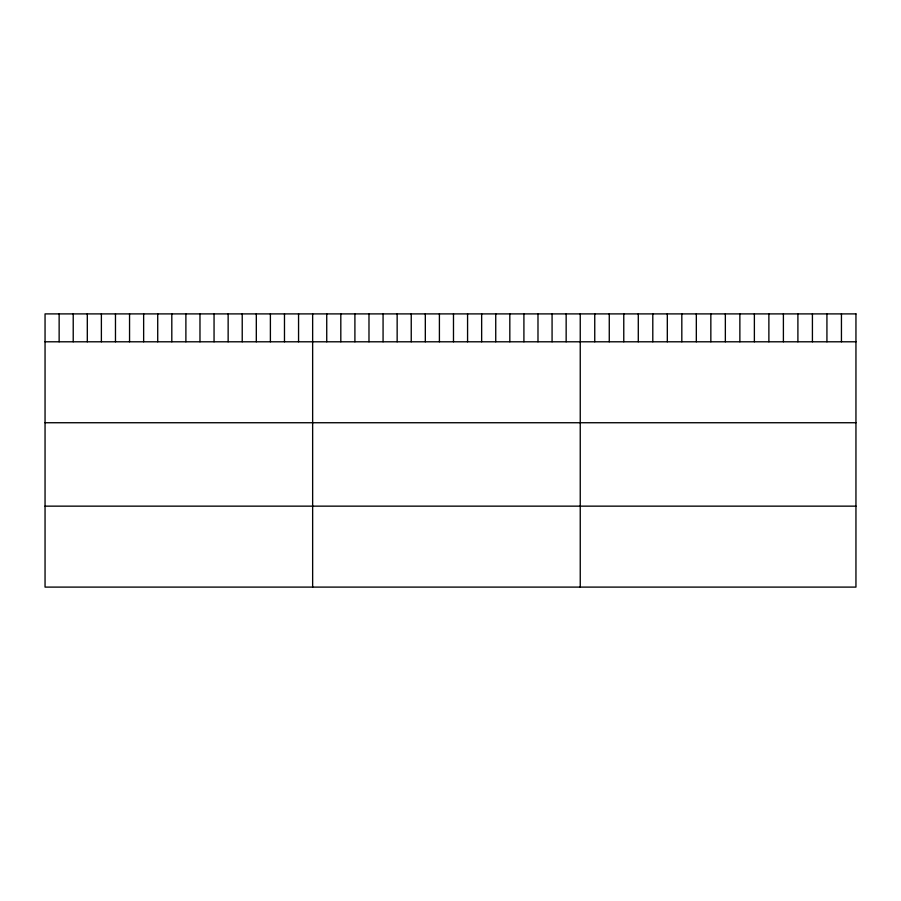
<?xml version="1.0" encoding="UTF-8"?>
<svg xmlns="http://www.w3.org/2000/svg" width="901" height="901" viewBox="0 0 901 901"><rect width="100%" height="100%" fill="white"/><g stroke="black" fill="none" stroke-linecap="round" stroke-linejoin="round"><path stroke-width="1.35" d="M45.05 341.794L855.95 341.794M45.05 422.738L855.95 422.738M45.05 506.148L855.95 506.148M841.444 313.897L841.444 341.794M826.927 313.897L826.927 341.794M812.42 313.897L812.42 341.794M797.903 313.897L797.903 341.794M783.397 313.897L783.397 341.794M768.88 313.897L768.88 341.794M754.374 313.897L754.374 341.794M739.867 313.897L739.867 341.794M725.35 313.897L725.35 341.794M710.844 313.897L710.844 341.794M696.327 313.897L696.327 341.794M681.82 313.897L681.82 341.794M667.314 313.897L667.314 341.794M652.797 313.897L652.797 341.794M638.291 313.897L638.291 341.794M623.774 313.897L623.774 341.794M609.267 313.897L609.267 341.794M594.75 313.897L594.75 341.794M580.244 313.897L580.244 587.103M566.155 313.897L566.155 341.794M552.076 313.897L552.076 341.794M537.987 313.897L537.987 341.794M523.909 313.897L523.909 341.794M509.82 313.897L509.82 341.794M495.741 313.897L495.741 341.794M481.652 313.897L481.652 341.794M467.574 313.897L467.574 341.794M453.485 313.897L453.485 341.794M439.406 313.897L439.406 341.794M425.317 313.897L425.317 341.794M411.239 313.897L411.239 341.794M397.15 313.897L397.15 341.794M383.071 313.897L383.071 341.794M368.982 313.897L368.982 341.794M354.904 313.897L354.904 341.794M340.815 313.897L340.815 341.794M326.736 313.897L326.736 341.794M312.647 313.897L312.647 587.103M298.558 313.897L298.558 341.794M284.479 313.897L284.479 341.794M270.39 313.897L270.39 341.794M256.312 313.897L256.312 341.794M242.223 313.897L242.223 341.794M228.144 313.897L228.144 341.794M214.055 313.897L214.055 341.794M199.977 313.897L199.977 341.794M185.888 313.897L185.888 341.794M171.809 313.897L171.809 341.794M157.72 313.897L157.72 341.794M143.642 313.897L143.642 341.794M129.553 313.897L129.553 341.794M115.474 313.897L115.474 341.794M101.385 313.897L101.385 341.794M87.307 313.897L87.307 341.794M73.218 313.897L73.218 341.794M59.139 313.897L59.139 341.794M855.95 313.897L45.05 313.897L45.05 587.103L855.95 587.103L855.95 313.897"/></g></svg>
